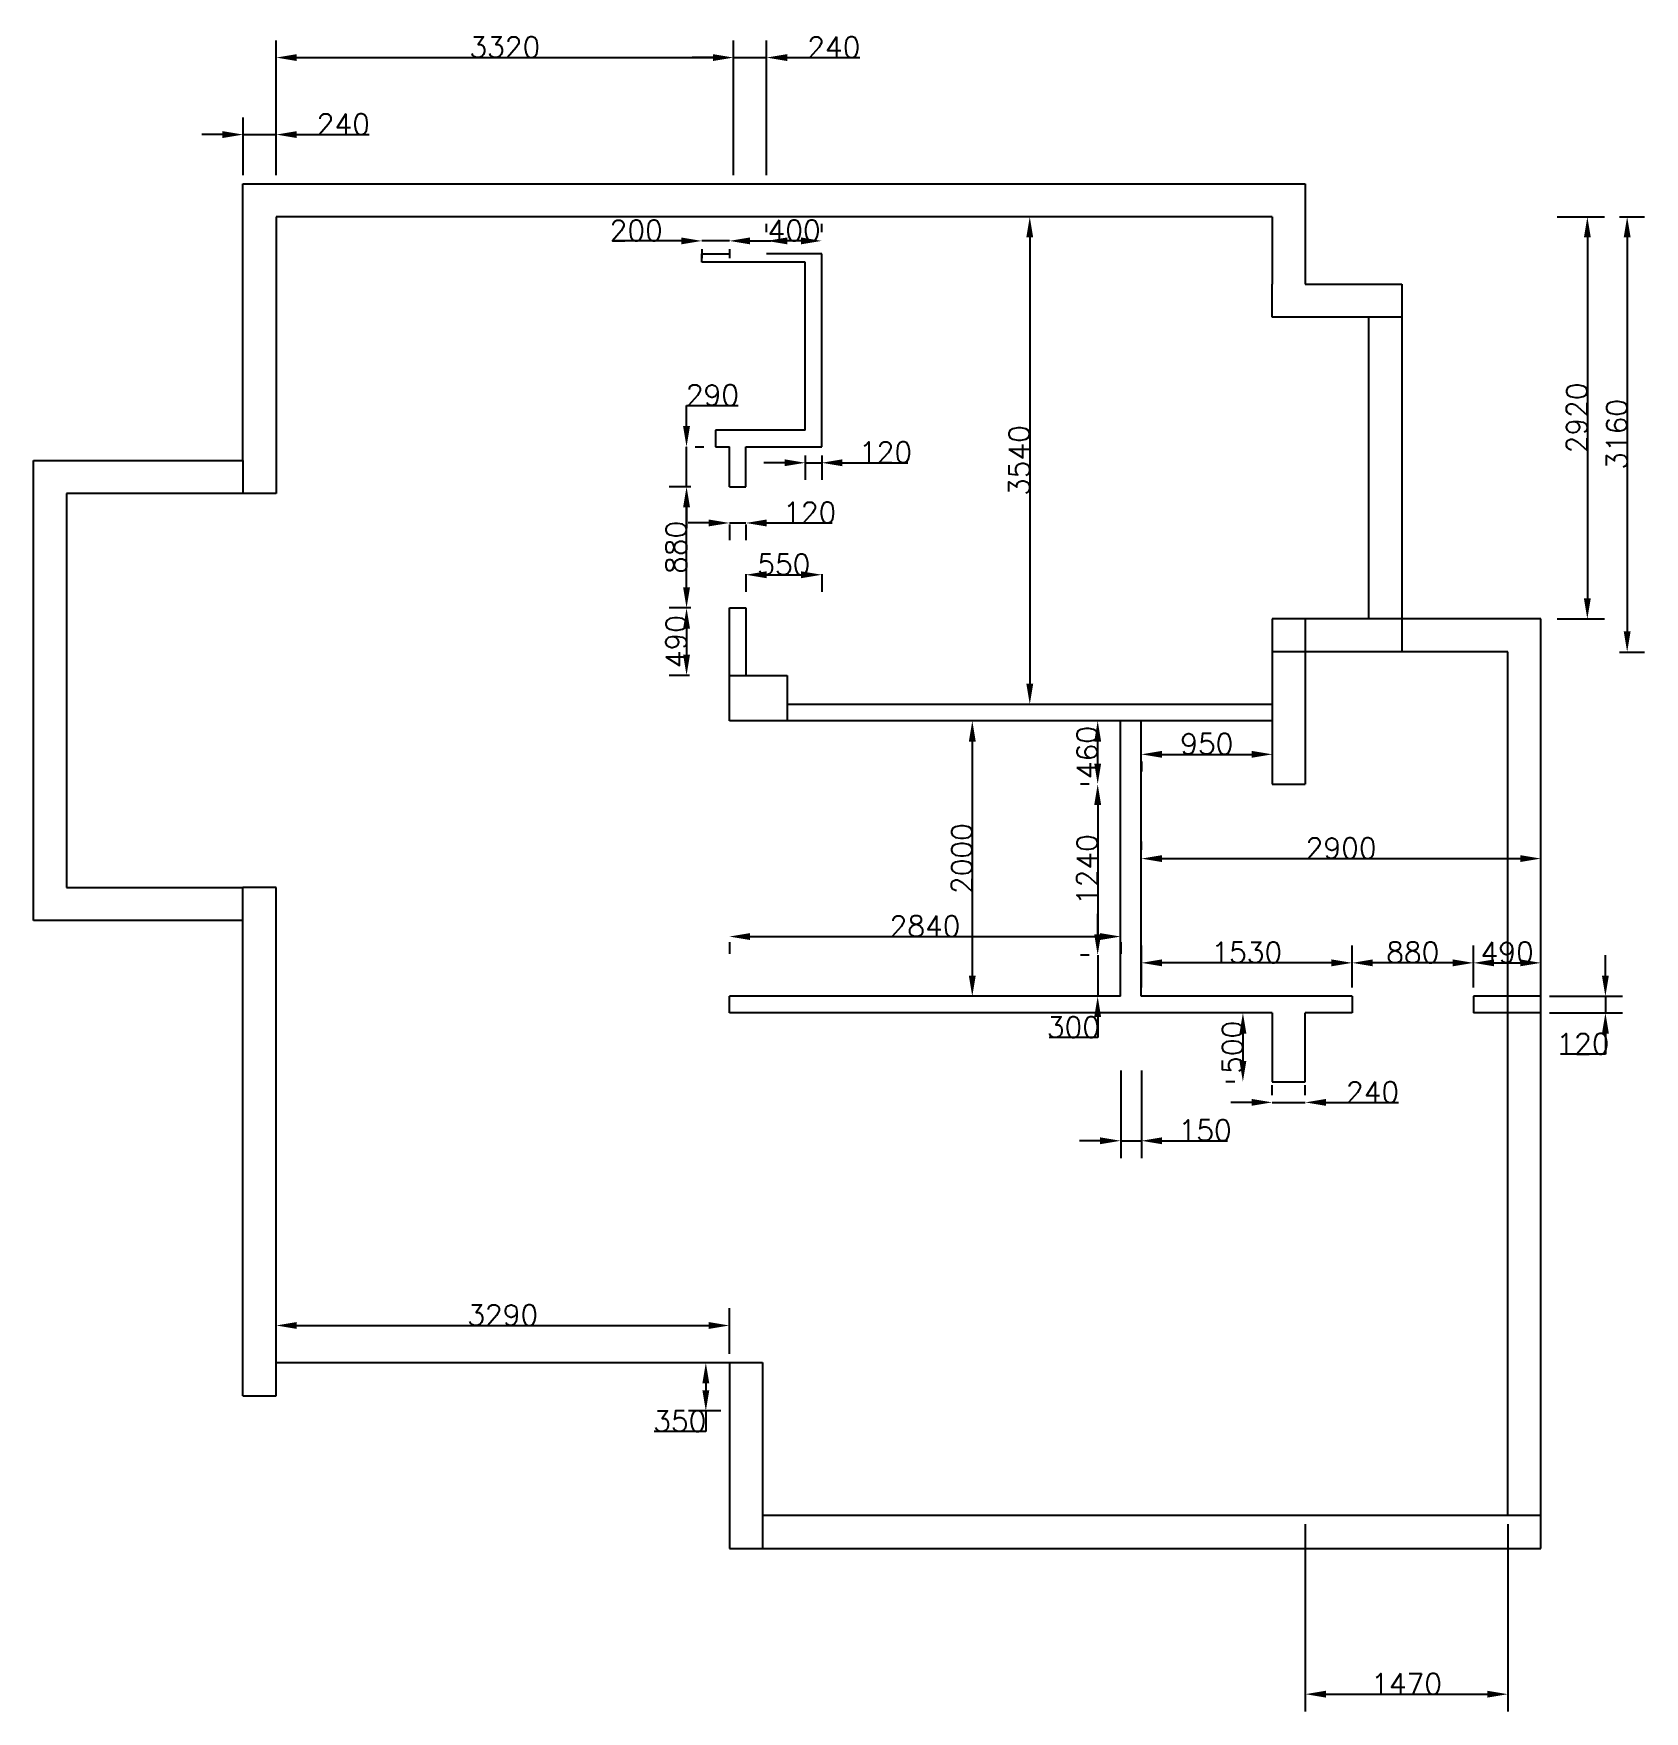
# Model space of a CAD drawing. Header units: millimetres. Extents: x -1050 to 10641, y -1929 to 10254.
import ezdxf

# ---------------------------------------------------------------- set-up
doc = ezdxf.new("R2010")
doc.units = ezdxf.units.MM
doc.styles.get("Standard").update_dxf_attribs({"font": 'txt', "bigfont": 'gbcbig.shx'})
doc.dimstyles.new('ISO-25', dxfattribs={"dimtxt": 150, "dimasz": 150, "dimexe": 125, "dimexo": 62.5, "dimtad": 1, "dimtoh": 1, "dimtxsty": 'Standard', "dimcen": 2.5, "dimadec": 0, "dimazin": 0, "dimtfac": 1, "dimtmove": 0, "dimatfit": 3, "dimfxl": 1, "dimarcsym": 0})

# ---------------------------------------------------------------- blocks, each defined once
blk = doc.blocks.new('*D2')
at = {"color": 0, "lineweight": -2}
for p, q in [((710, 666), (710, 998)), ((4000, 666), (4000, 998)), ((860, 873), (3850, 873))]:
    blk.add_line(p, q, dxfattribs=at)
at = {"color": 0}
for points in [[(860, 898), (860, 848), (710, 873)], [(3850, 898), (3850, 848), (4000, 873)]]:
    blk.add_solid(points, dxfattribs=at)
at = {"layer": 'Defpoints', "color": 0}
for p in [(4000, 873), (710, 603), (4000, 603)]:
    blk.add_point(p, dxfattribs=at)
at = {"color": 0, "insert": (2355, 949), "char_height": 150, "attachment_point": 5}
blk.add_mtext('3290', dxfattribs=at)
blk = doc.blocks.new('*D4')
at = {"color": 0, "lineweight": -2}
for p, q in [((3937, 603), (3704, 603)), ((3829, 453), (3829, 403)), ((3937, 253), (3704, 253)), ((3829, 253), (3829, 103)), ((3829, 103), (3453, 103))]:
    blk.add_line(p, q, dxfattribs=at)
at = {"color": 0}
for points in [[(3804, 453), (3854, 453), (3829, 603)], [(3804, 403), (3854, 403), (3829, 253)]]:
    blk.add_solid(points, dxfattribs=at)
at = {"layer": 'Defpoints', "color": 0}
for p in [(4000, 603), (3829, 253), (4000, 253)]:
    blk.add_point(p, dxfattribs=at)
at = {"color": 0, "insert": (3640, 179), "char_height": 150, "attachment_point": 5}
blk.add_mtext('350', dxfattribs=at)
blk = doc.blocks.new('*D16')
at = {"color": 0, "lineweight": -2}
for p, q in [((470, 9226), (470, 9645)), ((710, 9226), (710, 9645)), ((320, 9520), (170, 9520)), ((470, 9520), (710, 9520)), ((860, 9520), (1386, 9520))]:
    blk.add_line(p, q, dxfattribs=at)
at = {"color": 0}
for points in [[(320, 9545), (320, 9495), (470, 9520)], [(860, 9545), (860, 9495), (710, 9520)]]:
    blk.add_solid(points, dxfattribs=at)
at = {"layer": 'Defpoints', "color": 0}
for p in [(710, 9520), (470, 9163), (710, 9163)]:
    blk.add_point(p, dxfattribs=at)
at = {"color": 0, "insert": (1198, 9596), "char_height": 150, "attachment_point": 5}
blk.add_mtext('240', dxfattribs=at)
blk = doc.blocks.new('*D18')
at = {"color": 0, "lineweight": -2}
for p, q in [((710, 9226), (710, 10204)), ((4030, 9226), (4030, 10204)), ((860, 10079), (3880, 10079))]:
    blk.add_line(p, q, dxfattribs=at)
at = {"color": 0}
for points in [[(860, 10104), (860, 10054), (710, 10079)], [(3880, 10104), (3880, 10054), (4030, 10079)]]:
    blk.add_solid(points, dxfattribs=at)
at = {"layer": 'Defpoints', "color": 0}
for p in [(4030, 10079), (710, 9163), (4030, 9163)]:
    blk.add_point(p, dxfattribs=at)
at = {"color": 0, "insert": (2370, 10155), "char_height": 150, "attachment_point": 5}
blk.add_mtext('3320', dxfattribs=at)
blk = doc.blocks.new('*D19')
at = {"color": 0, "lineweight": -2}
for p, q in [((4030, 9226), (4030, 10204)), ((4270, 9226), (4270, 10204)), ((3880, 10079), (3730, 10079)), ((4030, 10079), (4270, 10079)), ((4420, 10079), (4946, 10079))]:
    blk.add_line(p, q, dxfattribs=at)
at = {"color": 0}
for points in [[(3880, 10104), (3880, 10054), (4030, 10079)], [(4420, 10104), (4420, 10054), (4270, 10079)]]:
    blk.add_solid(points, dxfattribs=at)
at = {"layer": 'Defpoints', "color": 0}
for p in [(4270, 10079), (4030, 9163), (4270, 9163)]:
    blk.add_point(p, dxfattribs=at)
at = {"color": 0, "insert": (4758, 10155), "char_height": 150, "attachment_point": 5}
blk.add_mtext('240', dxfattribs=at)
blk = doc.blocks.new('*D20')
at = {"color": 0, "lineweight": -2}
for p, q in [((10461, 8923), (10641, 8923)), ((10516, 8773), (10516, 5913)), ((10461, 5763), (10641, 5763))]:
    blk.add_line(p, q, dxfattribs=at)
at = {"color": 0}
for points in [[(10491, 8773), (10541, 8773), (10516, 8923)], [(10491, 5913), (10541, 5913), (10516, 5763)]]:
    blk.add_solid(points, dxfattribs=at)
at = {"layer": 'Defpoints', "color": 0}
for p in [(10399, 8923), (10399, 5763), (10516, 5763)]:
    blk.add_point(p, dxfattribs=at)
at = {"color": 0, "insert": (10441, 7343), "char_height": 150, "attachment_point": 5, "rotation": 90}
blk.add_mtext('3160', dxfattribs=at)
blk = doc.blocks.new('*D21')
at = {"color": 0, "lineweight": -2}
for p, q in [((10009, 8923), (10352, 8923)), ((10227, 8773), (10227, 6153)), ((10009, 6003), (10352, 6003))]:
    blk.add_line(p, q, dxfattribs=at)
at = {"color": 0}
for points in [[(10202, 8773), (10252, 8773), (10227, 8923)], [(10202, 6153), (10252, 6153), (10227, 6003)]]:
    blk.add_solid(points, dxfattribs=at)
at = {"layer": 'Defpoints', "color": 0}
for p in [(9946, 8923), (9946, 6003), (10227, 6003)]:
    blk.add_point(p, dxfattribs=at)
at = {"color": 0, "insert": (10151, 7463), "char_height": 150, "attachment_point": 5, "rotation": 90}
blk.add_mtext('2920', dxfattribs=at)
blk = doc.blocks.new('*D22')
at = {"color": 0, "lineweight": -2}
for p, q in [((8180, -569), (8180, -1929)), ((9650, -569), (9650, -1929)), ((8330, -1804), (9500, -1804))]:
    blk.add_line(p, q, dxfattribs=at)
at = {"color": 0}
for points in [[(8330, -1779), (8330, -1829), (8180, -1804)], [(9500, -1779), (9500, -1829), (9650, -1804)]]:
    blk.add_solid(points, dxfattribs=at)
at = {"layer": 'Defpoints', "color": 0}
for p in [(8180, -507), (9650, -507), (9650, -1804)]:
    blk.add_point(p, dxfattribs=at)
at = {"color": 0, "insert": (8915, -1729), "char_height": 150, "attachment_point": 5}
blk.add_mtext('1470', dxfattribs=at)
blk = doc.blocks.new('*D23')
at = {"color": 0, "lineweight": -2}
for p, q in [((10358, 3413), (10358, 3563)), ((9952, 3263), (10483, 3263)), ((10358, 3263), (10358, 3143)), ((9952, 3143), (10483, 3143)), ((10358, 2993), (10358, 2843)), ((10358, 2843), (10032, 2843))]:
    blk.add_line(p, q, dxfattribs=at)
at = {"color": 0}
for points in [[(10333, 3413), (10383, 3413), (10358, 3263)], [(10333, 2993), (10383, 2993), (10358, 3143)]]:
    blk.add_solid(points, dxfattribs=at)
at = {"layer": 'Defpoints', "color": 0}
for p in [(9890, 3263), (9890, 3143), (10358, 3143)]:
    blk.add_point(p, dxfattribs=at)
at = {"color": 0, "insert": (10195, 2919), "char_height": 150, "attachment_point": 5}
blk.add_mtext('120', dxfattribs=at)
blk = doc.blocks.new('*D24')
at = {"color": 0, "lineweight": -2}
for p, q in [((8520, 3326), (8520, 3631)), ((9400, 3326), (9400, 3631)), ((9250, 3506), (8670, 3506))]:
    blk.add_line(p, q, dxfattribs=at)
at = {"color": 0}
for points in [[(8670, 3531), (8670, 3481), (8520, 3506)], [(9250, 3531), (9250, 3481), (9400, 3506)]]:
    blk.add_solid(points, dxfattribs=at)
at = {"layer": 'Defpoints', "color": 0}
for p in [(8520, 3506), (8520, 3263), (9400, 3263)]:
    blk.add_point(p, dxfattribs=at)
at = {"color": 0, "insert": (8960, 3582), "char_height": 150, "attachment_point": 5}
blk.add_mtext('880', dxfattribs=at)
blk = doc.blocks.new('*D25')
at = {"color": 0, "lineweight": -2}
for p, q in [((6990, 3326), (6990, 3631)), ((8520, 3326), (8520, 3631)), ((8370, 3506), (7140, 3506))]:
    blk.add_line(p, q, dxfattribs=at)
at = {"color": 0}
for points in [[(7140, 3531), (7140, 3481), (6990, 3506)], [(8370, 3531), (8370, 3481), (8520, 3506)]]:
    blk.add_solid(points, dxfattribs=at)
at = {"layer": 'Defpoints', "color": 0}
for p in [(6990, 3506), (6990, 3263), (8520, 3263)]:
    blk.add_point(p, dxfattribs=at)
at = {"color": 0, "insert": (7755, 3582), "char_height": 150, "attachment_point": 5}
blk.add_mtext('1530', dxfattribs=at)
blk = doc.blocks.new('*D26')
at = {"color": 0, "lineweight": -2}
for p, q in [((9400, 3326), (9400, 3631)), ((9890, 3326), (9890, 3631)), ((9550, 3506), (9740, 3506))]:
    blk.add_line(p, q, dxfattribs=at)
at = {"color": 0}
for points in [[(9550, 3531), (9550, 3481), (9400, 3506)], [(9740, 3531), (9740, 3481), (9890, 3506)]]:
    blk.add_solid(points, dxfattribs=at)
at = {"layer": 'Defpoints', "color": 0}
for p in [(9890, 3506), (9400, 3263), (9890, 3263)]:
    blk.add_point(p, dxfattribs=at)
at = {"color": 0, "insert": (9645, 3582), "char_height": 150, "attachment_point": 5}
blk.add_mtext('490', dxfattribs=at)
blk = doc.blocks.new('*D28')
at = {"color": 0, "lineweight": -2}
for p, q in [((6990, 4326), (6990, 4388)), ((9890, 4326), (9890, 4388)), ((7140, 4263), (9740, 4263))]:
    blk.add_line(p, q, dxfattribs=at)
at = {"color": 0}
for points in [[(7140, 4288), (7140, 4238), (6990, 4263)], [(9740, 4288), (9740, 4238), (9890, 4263)]]:
    blk.add_solid(points, dxfattribs=at)
at = {"layer": 'Defpoints', "color": 0}
for p in [(6990, 4263), (9890, 4263), (9890, 4263)]:
    blk.add_point(p, dxfattribs=at)
at = {"color": 0, "insert": (8440, 4339), "char_height": 150, "attachment_point": 5}
blk.add_mtext('2900', dxfattribs=at)
blk = doc.blocks.new('*D31')
at = {"color": 0, "lineweight": -2}
for p, q in [((7140, 5020), (7790, 5020)), ((6990, 4967), (6990, 4895)), ((7940, 4967), (7940, 4895))]:
    blk.add_line(p, q, dxfattribs=at)
at = {"color": 0}
for points in [[(7140, 5045), (7140, 4995), (6990, 5020)], [(7790, 5045), (7790, 4995), (7940, 5020)]]:
    blk.add_solid(points, dxfattribs=at)
at = {"layer": 'Defpoints', "color": 0}
for p in [(6990, 5029), (7940, 5029), (7940, 5020)]:
    blk.add_point(p, dxfattribs=at)
at = {"color": 0, "insert": (7465, 5096), "char_height": 150, "attachment_point": 5}
blk.add_mtext('950', dxfattribs=at)
blk = doc.blocks.new('*D32')
at = {"color": 0, "lineweight": -2}
for p, q in [((7940, 2546), (7940, 2618)), ((8180, 2546), (8180, 2618)), ((7790, 2493), (7640, 2493)), ((7940, 2493), (8180, 2493)), ((8330, 2493), (8856, 2493))]:
    blk.add_line(p, q, dxfattribs=at)
at = {"color": 0}
for points in [[(7790, 2518), (7790, 2468), (7940, 2493)], [(8330, 2518), (8330, 2468), (8180, 2493)]]:
    blk.add_solid(points, dxfattribs=at)
at = {"layer": 'Defpoints', "color": 0}
for p in [(7940, 2483), (8180, 2493), (8180, 2483)]:
    blk.add_point(p, dxfattribs=at)
at = {"color": 0, "insert": (8668, 2568), "char_height": 150, "attachment_point": 5}
blk.add_mtext('240', dxfattribs=at)
blk = doc.blocks.new('*D33')
at = {"color": 0, "lineweight": -2}
for p, q in [((7669, 3143), (7602, 3143)), ((7727, 2993), (7727, 2793)), ((7669, 2643), (7602, 2643))]:
    blk.add_line(p, q, dxfattribs=at)
at = {"color": 0}
for points in [[(7702, 2993), (7752, 2993), (7727, 3143)], [(7702, 2793), (7752, 2793), (7727, 2643)]]:
    blk.add_solid(points, dxfattribs=at)
at = {"layer": 'Defpoints', "color": 0}
for p in [(7731, 3143), (7727, 2643), (7731, 2643)]:
    blk.add_point(p, dxfattribs=at)
at = {"color": 0, "insert": (7651, 2893), "char_height": 150, "attachment_point": 5, "rotation": 90}
blk.add_mtext('500', dxfattribs=at)
blk = doc.blocks.new('*D35')
at = {"color": 0, "lineweight": -2}
for p, q in [((6611, 4803), (6548, 4803)), ((6673, 4653), (6673, 3713)), ((6611, 3563), (6548, 3563))]:
    blk.add_line(p, q, dxfattribs=at)
at = {"color": 0}
for points in [[(6648, 4653), (6698, 4653), (6673, 4803)], [(6648, 3713), (6698, 3713), (6673, 3563)]]:
    blk.add_solid(points, dxfattribs=at)
at = {"layer": 'Defpoints', "color": 0}
for p in [(6673, 4803), (6673, 3563), (6673, 3563)]:
    blk.add_point(p, dxfattribs=at)
at = {"color": 0, "insert": (6597, 4183), "char_height": 150, "attachment_point": 5, "rotation": 90}
blk.add_mtext('1240', dxfattribs=at)
blk = doc.blocks.new('*D36')
at = {"color": 0, "lineweight": -2}
for p, q in [((6673, 3713), (6673, 3863)), ((6611, 3563), (6548, 3563)), ((6673, 3563), (6673, 3263)), ((6611, 3263), (6548, 3263)), ((6673, 3113), (6673, 2963)), ((6673, 2963), (6322, 2963))]:
    blk.add_line(p, q, dxfattribs=at)
at = {"color": 0}
for points in [[(6648, 3713), (6698, 3713), (6673, 3563)], [(6648, 3113), (6698, 3113), (6673, 3263)]]:
    blk.add_solid(points, dxfattribs=at)
at = {"layer": 'Defpoints', "color": 0}
for p in [(6673, 3563), (6673, 3263), (6673, 3263)]:
    blk.add_point(p, dxfattribs=at)
at = {"color": 0, "insert": (6497, 3039), "char_height": 150, "attachment_point": 5}
blk.add_mtext('300', dxfattribs=at)
blk = doc.blocks.new('*D37')
at = {"color": 0, "lineweight": -2}
for p, q in [((5907, 5263), (5638, 5263)), ((5763, 5113), (5763, 3413)), ((5787, 3263), (5638, 3263))]:
    blk.add_line(p, q, dxfattribs=at)
at = {"color": 0}
for points in [[(5738, 5113), (5788, 5113), (5763, 5263)], [(5738, 3413), (5788, 3413), (5763, 3263)]]:
    blk.add_solid(points, dxfattribs=at)
at = {"layer": 'Defpoints', "color": 0}
for p in [(5970, 5263), (5763, 3263), (5850, 3263)]:
    blk.add_point(p, dxfattribs=at)
at = {"color": 0, "insert": (5688, 4263), "char_height": 150, "attachment_point": 5, "rotation": 90}
blk.add_mtext('2000', dxfattribs=at)
blk = doc.blocks.new('*D38')
at = {"color": 0, "lineweight": -2}
for p, q in [((7877, 5263), (6548, 5263)), ((6673, 4953), (6673, 5113)), ((6611, 4803), (6548, 4803))]:
    blk.add_line(p, q, dxfattribs=at)
at = {"color": 0}
for points in [[(6648, 5113), (6698, 5113), (6673, 5263)], [(6648, 4953), (6698, 4953), (6673, 4803)]]:
    blk.add_solid(points, dxfattribs=at)
at = {"layer": 'Defpoints', "color": 0}
for p in [(6673, 5263), (7940, 5263), (6673, 4803)]:
    blk.add_point(p, dxfattribs=at)
at = {"color": 0, "insert": (6597, 5033), "char_height": 150, "attachment_point": 5, "rotation": 90}
blk.add_mtext('460', dxfattribs=at)
blk = doc.blocks.new('*D39')
at = {"color": 0, "lineweight": -2}
for p, q in [((4000, 3655), (4000, 3572)), ((4150, 3697), (6690, 3697)), ((6840, 3655), (6840, 3572))]:
    blk.add_line(p, q, dxfattribs=at)
at = {"color": 0}
for points in [[(4150, 3722), (4150, 3672), (4000, 3697)], [(6690, 3722), (6690, 3672), (6840, 3697)]]:
    blk.add_solid(points, dxfattribs=at)
at = {"layer": 'Defpoints', "color": 0}
for p in [(4000, 3718), (6840, 3718), (6840, 3697)]:
    blk.add_point(p, dxfattribs=at)
at = {"color": 0, "insert": (5420, 3773), "char_height": 150, "attachment_point": 5}
blk.add_mtext('2840', dxfattribs=at)
blk = doc.blocks.new('*D40')
at = {"color": 0, "lineweight": -2}
for p, q in [((6840, 2724), (6840, 2089)), ((6990, 2724), (6990, 2089)), ((6690, 2214), (6540, 2214)), ((6840, 2214), (6990, 2214)), ((7140, 2214), (7616, 2214))]:
    blk.add_line(p, q, dxfattribs=at)
at = {"color": 0}
for points in [[(6690, 2239), (6690, 2189), (6840, 2214)], [(7140, 2239), (7140, 2189), (6990, 2214)]]:
    blk.add_solid(points, dxfattribs=at)
at = {"layer": 'Defpoints', "color": 0}
for p in [(6840, 2787), (6990, 2787), (6990, 2214)]:
    blk.add_point(p, dxfattribs=at)
at = {"color": 0, "insert": (7453, 2290), "char_height": 150, "attachment_point": 5}
blk.add_mtext('150', dxfattribs=at)
blk = doc.blocks.new('*D41')
at = {"color": 0, "lineweight": -2}
for p, q in [((3710, 6083), (3564, 6083)), ((3689, 5933), (3689, 5743)), ((3710, 5593), (3564, 5593))]:
    blk.add_line(p, q, dxfattribs=at)
at = {"color": 0}
for points in [[(3664, 5933), (3714, 5933), (3689, 6083)], [(3664, 5743), (3714, 5743), (3689, 5593)]]:
    blk.add_solid(points, dxfattribs=at)
at = {"layer": 'Defpoints', "color": 0}
for p in [(3773, 6083), (3689, 5593), (3773, 5593)]:
    blk.add_point(p, dxfattribs=at)
at = {"color": 0, "insert": (3613, 5838), "char_height": 150, "attachment_point": 5, "rotation": 90}
blk.add_mtext('490', dxfattribs=at)
blk = doc.blocks.new('*D42')
at = {"color": 0, "lineweight": -2}
for p, q in [((3626, 6963), (3564, 6963)), ((3689, 6233), (3689, 6813)), ((3719, 6083), (3564, 6083))]:
    blk.add_line(p, q, dxfattribs=at)
at = {"color": 0}
for points in [[(3664, 6813), (3714, 6813), (3689, 6963)], [(3664, 6233), (3714, 6233), (3689, 6083)]]:
    blk.add_solid(points, dxfattribs=at)
at = {"layer": 'Defpoints', "color": 0}
for p in [(3689, 6963), (3689, 6963), (3781, 6083)]:
    blk.add_point(p, dxfattribs=at)
at = {"color": 0, "insert": (3613, 6523), "char_height": 150, "attachment_point": 5, "rotation": 90}
blk.add_mtext('880', dxfattribs=at)
blk = doc.blocks.new('*D43')
at = {"color": 0, "lineweight": -2}
for p, q in [((3689, 7403), (3689, 7553)), ((3689, 7553), (4064, 7553)), ((3689, 6963), (3689, 7253)), ((3751, 7253), (3814, 7253)), ((3719, 6963), (3564, 6963)), ((3689, 6813), (3689, 6663))]:
    blk.add_line(p, q, dxfattribs=at)
at = {"color": 0}
for points in [[(3664, 7403), (3714, 7403), (3689, 7253)], [(3664, 6813), (3714, 6813), (3689, 6963)]]:
    blk.add_solid(points, dxfattribs=at)
at = {"layer": 'Defpoints', "color": 0}
for p in [(3689, 7253), (3689, 7253), (3781, 6963)]:
    blk.add_point(p, dxfattribs=at)
at = {"color": 0, "insert": (3877, 7629), "char_height": 150, "attachment_point": 5}
blk.add_mtext('290', dxfattribs=at)
blk = doc.blocks.new('*D44')
at = {"color": 0, "lineweight": -2}
for p, q in [((3850, 6700), (3700, 6700)), ((4000, 6700), (4120, 6700)), ((4000, 6688), (4000, 6575)), ((4120, 6688), (4120, 6575)), ((4270, 6700), (4746, 6700))]:
    blk.add_line(p, q, dxfattribs=at)
at = {"color": 0}
for points in [[(3850, 6725), (3850, 6675), (4000, 6700)], [(4270, 6725), (4270, 6675), (4120, 6700)]]:
    blk.add_solid(points, dxfattribs=at)
at = {"layer": 'Defpoints', "color": 0}
for p in [(4000, 6750), (4120, 6750), (4120, 6700)]:
    blk.add_point(p, dxfattribs=at)
at = {"color": 0, "insert": (4583, 6776), "char_height": 150, "attachment_point": 5}
blk.add_mtext('120', dxfattribs=at)
blk = doc.blocks.new('*D45')
at = {"color": 0, "lineweight": -2}
for p, q in [((4120, 6328), (4120, 6199)), ((4270, 6324), (4520, 6324)), ((4670, 6328), (4670, 6199))]:
    blk.add_line(p, q, dxfattribs=at)
at = {"color": 0}
for points in [[(4270, 6349), (4270, 6299), (4120, 6324)], [(4520, 6349), (4520, 6299), (4670, 6324)]]:
    blk.add_solid(points, dxfattribs=at)
at = {"layer": 'Defpoints', "color": 0}
for p in [(4120, 6390), (4670, 6390), (4670, 6324)]:
    blk.add_point(p, dxfattribs=at)
at = {"color": 0, "insert": (4395, 6399), "char_height": 150, "attachment_point": 5}
blk.add_mtext('550', dxfattribs=at)
blk = doc.blocks.new('*D46')
at = {"color": 0, "lineweight": -2}
for p, q in [((4550, 7191), (4550, 7012)), ((4670, 7191), (4670, 7012)), ((4400, 7137), (4250, 7137)), ((4550, 7137), (4670, 7137)), ((4820, 7137), (5296, 7137))]:
    blk.add_line(p, q, dxfattribs=at)
at = {"color": 0}
for points in [[(4400, 7162), (4400, 7112), (4550, 7137)], [(4820, 7162), (4820, 7112), (4670, 7137)]]:
    blk.add_solid(points, dxfattribs=at)
at = {"layer": 'Defpoints', "color": 0}
for p in [(4550, 7253), (4670, 7253), (4550, 7137)]:
    blk.add_point(p, dxfattribs=at)
at = {"color": 0, "insert": (5133, 7213), "char_height": 150, "attachment_point": 5}
blk.add_mtext('120', dxfattribs=at)
blk = doc.blocks.new('*D47')
at = {"color": 0, "lineweight": -2}
for p, q in [((3650, 8748), (3148, 8748)), ((4000, 8748), (3800, 8748)), ((3800, 8689), (3800, 8623)), ((4000, 8689), (4000, 8623)), ((4150, 8748), (4300, 8748))]:
    blk.add_line(p, q, dxfattribs=at)
at = {"color": 0}
for points in [[(3650, 8773), (3650, 8723), (3800, 8748)], [(4150, 8773), (4150, 8723), (4000, 8748)]]:
    blk.add_solid(points, dxfattribs=at)
at = {"layer": 'Defpoints', "color": 0}
for p in [(3800, 8751), (3800, 8748), (4000, 8751)]:
    blk.add_point(p, dxfattribs=at)
at = {"color": 0, "insert": (3324, 8824), "char_height": 150, "attachment_point": 5}
blk.add_mtext('200', dxfattribs=at)
blk = doc.blocks.new('*D48')
at = {"color": 0, "lineweight": -2}
for p, q in [((4270, 8811), (4270, 8873)), ((4670, 8811), (4670, 8873)), ((4520, 8748), (4420, 8748))]:
    blk.add_line(p, q, dxfattribs=at)
at = {"color": 0}
for points in [[(4420, 8773), (4420, 8723), (4270, 8748)], [(4520, 8773), (4520, 8723), (4670, 8748)]]:
    blk.add_solid(points, dxfattribs=at)
at = {"layer": 'Defpoints', "color": 0}
for p in [(4270, 8748), (4270, 8748), (4670, 8748)]:
    blk.add_point(p, dxfattribs=at)
at = {"color": 0, "insert": (4470, 8824), "char_height": 150, "attachment_point": 5}
blk.add_mtext('400', dxfattribs=at)
blk = doc.blocks.new('*D49')
at = {"color": 0, "lineweight": -2}
for p, q in [((6242, 8923), (6055, 8923)), ((6180, 8773), (6180, 5533)), ((6242, 5383), (6055, 5383))]:
    blk.add_line(p, q, dxfattribs=at)
at = {"color": 0}
for points in [[(6155, 8773), (6205, 8773), (6180, 8923)], [(6155, 5533), (6205, 5533), (6180, 5383)]]:
    blk.add_solid(points, dxfattribs=at)
at = {"layer": 'Defpoints', "color": 0}
for p in [(6305, 8923), (6180, 5383), (6305, 5383)]:
    blk.add_point(p, dxfattribs=at)
at = {"color": 0, "insert": (6104, 7153), "char_height": 150, "attachment_point": 5, "rotation": 90}
blk.add_mtext('3540', dxfattribs=at)

msp = doc.modelspace()

# ---------------------------------------------------------------- linework, layer by layer
for p, q in [((469.722, 8923.133), (469.722, 9163.133)), ((469.722, 9163.133), (709.722, 9163.133)), ((709.722, 9163.133), (4029.722, 9163.133)), ((4029.722, 9163.133), (4269.722, 9163.133)), ((4269.722, 9163.133), (4479.722, 9163.133)), ((4479.722, 9163.133), (7939.722, 9163.133)), ((7939.722, 9163.133), (8179.722, 9163.133)), ((8179.722, 9163.133), (8179.722, 8923.133)), ((469.722, 7153.133), (469.722, 8923.133)), ((4549.722, 8923.133), (709.722, 8923.133)), ((709.722, 8923.133), (709.722, 7153.133)), ((4669.722, 8923.133), (4549.722, 8923.133)), ((7939.722, 8923.133), (4669.722, 8923.133)), ((7939.722, 8923.133), (7939.722, 8433.133)), ((8179.722, 8923.133), (8179.722, 8433.133)), ((3799.722, 8593.133), (3799.722, 8653.133)), ((3799.722, 8653.133), (3999.722, 8653.133)), ((4549.722, 8653.133), (4269.722, 8653.133)), ((4669.722, 8653.133), (4549.722, 8653.133)), ((4669.722, 8593.133), (4669.722, 8653.133)), ((4549.722, 8593.133), (3799.722, 8593.133)), ((4549.722, 7373.133), (4549.722, 8593.133)), ((4669.722, 7253.133), (4669.722, 8593.133)), ((7939.722, 8193.133), (7939.722, 8433.133)), ((8179.722, 8433.133), (8639.722, 8433.133)), ((8639.722, 8433.133), (8879.722, 8433.133)), ((8879.722, 8433.133), (8879.722, 8193.133)), ((8639.722, 8193.133), (7939.722, 8193.133)), ((8879.722, 8193.133), (8639.722, 8193.133)), ((8639.722, 8193.133), (8639.722, 6003.133)), ((8879.722, 8193.133), (8879.722, 6003.133)), ((4549.722, 7373.133), (3899.722, 7373.133)), ((3899.722, 7373.133), (3899.722, 7253.133)), ((3899.722, 7253.133), (3999.722, 7253.133)), ((3999.722, 6963.133), (3999.722, 7253.133)), ((4119.722, 6963.133), (4119.722, 7253.133)), ((4119.722, 7253.133), (4549.722, 7253.133)), ((4549.722, 7253.133), (4669.722, 7253.133)), ((-1050.278, 6913.133), (-1050.278, 7153.133)), ((-1050.278, 7153.133), (-810.278, 7153.133)), ((-810.278, 7153.133), (469.722, 7153.133)), ((469.722, 7153.133), (469.722, 6913.133)), ((709.722, 7153.133), (709.722, 6913.133)), ((3999.722, 6963.133), (4119.722, 6963.133)), ((-1050.278, 4053.133), (-1050.278, 6913.133)), ((469.722, 6913.133), (-810.278, 6913.133)), ((-810.278, 6913.133), (-810.278, 4053.133)), ((709.722, 6913.133), (469.722, 6913.133)), ((3999.722, 5593.133), (3999.722, 6083.133)), ((3999.722, 6083.133), (4119.722, 6083.133)), ((4119.722, 6083.133), (4119.722, 5593.133)), ((8179.722, 6003.133), (7939.722, 6003.133)), ((7939.722, 6003.133), (7939.722, 5763.133)), ((8879.722, 6003.133), (8179.722, 6003.133)), ((8179.722, 6003.133), (8179.722, 5763.133)), ((8879.722, 6003.133), (8879.722, 5763.133)), ((9889.722, 6003.133), (8879.722, 6003.133)), ((9889.722, 5263.133), (9889.722, 6003.133)), ((8179.722, 5763.133), (7939.722, 5763.133)), ((7939.722, 5763.133), (7939.722, 4803.133)), ((8879.722, 5763.133), (8179.722, 5763.133)), ((8179.722, 5763.133), (8179.722, 4803.133)), ((9649.722, 5763.133), (8879.722, 5763.133)), ((9649.722, -506.867), (9649.722, 5763.133)), ((3999.722, 5263.133), (3999.722, 5593.133)), ((3999.722, 5593.133), (4419.722, 5593.133)), ((4419.722, 5593.133), (4419.722, 5263.133)), ((4419.722, 5383.133), (7939.722, 5383.133)), ((7939.722, 5263.133), (3999.722, 5263.133)), ((6839.722, 4803.133), (6839.722, 5263.133)), ((6989.722, 3263.133), (6989.722, 5263.133)), ((9889.722, 3263.133), (9889.722, 5263.133)), ((6839.722, 3563.133), (6839.722, 4803.133)), ((7939.722, 4803.133), (8179.722, 4803.133)), ((-1050.278, 3813.133), (-1050.278, 4053.133)), ((-810.278, 4053.133), (469.722, 4053.133)), ((469.722, 3813.133), (469.722, 4053.133)), ((709.722, 4053.133), (469.722, 4053.133)), ((709.722, 3813.133), (709.722, 4053.133)), ((469.722, 3813.133), (-1050.278, 3813.133)), ((469.722, 603.133), (469.722, 3813.133)), ((709.722, 603.133), (709.722, 3813.133)), ((6839.722, 3263.133), (6839.722, 3563.133)), ((3999.722, 3143.133), (3999.722, 3263.133)), ((6839.722, 3263.133), (3999.722, 3263.133)), ((8519.722, 3263.133), (6989.722, 3263.133)), ((8519.722, 3263.133), (8519.722, 3143.133)), ((9889.722, 3263.133), (9399.722, 3263.133)), ((9399.722, 3263.133), (9399.722, 3143.133)), ((9889.722, 3143.133), (9889.722, 3263.133)), ((6989.722, 3143.133), (3999.722, 3143.133)), ((7939.722, 3143.133), (6989.722, 3143.133)), ((7939.722, 3143.133), (7939.722, 2643.133)), ((8519.722, 3143.133), (8179.722, 3143.133)), ((8179.722, 2643.133), (8179.722, 3143.133)), ((9889.722, 3143.133), (9399.722, 3143.133)), ((9889.722, -506.867), (9889.722, 3143.133)), ((7939.722, 2643.133), (8179.722, 2643.133)), ((469.722, 363.133), (469.722, 603.133)), ((709.722, 363.133), (709.722, 603.133)), ((709.722, 603.133), (3999.722, 603.133)), ((3999.722, 603.133), (4239.722, 603.133)), ((3999.722, 603.133), (3999.722, 253.133)), ((4239.722, 603.133), (4239.722, -746.867)), ((469.722, 363.133), (709.722, 363.133)), ((3999.722, 253.133), (3999.722, 13.133)), ((3999.722, 13.133), (3999.722, -746.867)), ((7939.722, -506.867), (4239.722, -506.867)), ((8179.722, -506.867), (7939.722, -506.867)), ((9649.722, -506.867), (8179.722, -506.867)), ((9889.722, -506.867), (9649.722, -506.867)), ((9889.722, -746.867), (9889.722, -506.867)), ((3999.722, -746.867), (4239.722, -746.867)), ((4239.722, -746.867), (7939.722, -746.867)), ((7939.722, -746.867), (8179.722, -746.867)), ((8179.722, -746.867), (9649.722, -746.867)), ((9649.722, -746.867), (9889.722, -746.867))]:
    msp.add_line(p, q)

# ---------------------------------------------------------------- dimensions: what is measured, and where the dimension line sits
for base, p1, p2, picture, middle in [((4029.722, 10079.453), (709.722, 9163.133), (4029.722, 9163.133), '*D18', (2369.722, 10155.078)), ((4269.722, 10079.453), (4029.722, 9163.133), (4269.722, 9163.133), '*D19', (4757.847, 10155.078)), ((709.722, 9520.125), (469.722, 9163.133), (709.722, 9163.133), '*D16', (1197.847, 9595.75)), ((3799.722, 8748.349), (3999.722, 8751.495), (3799.722, 8751.495), '*D47', (3324.097, 8823.974)), ((4269.722, 8748.349), (4669.722, 8748.349), (4269.722, 8748.349), '*D48', (4469.722, 8823.974)), ((4119.722, 6699.892), (3999.722, 6750.066), (4119.722, 6750.066), '*D44', (4582.847, 6775.517)), ((4669.722, 6323.581), (4119.722, 6390.481), (4669.722, 6390.481), '*D45', (4394.722, 6399.206)), ((7939.722, 5020.046), (6989.722, 5029.167), (7939.722, 5029.167), '*D31', (7464.722, 5095.671)), ((9889.722, 4263.133), (6989.722, 4263.133), (9889.722, 4263.133), '*D28', (8439.722, 4338.758)), ((6839.722, 3697.152), (3999.722, 3717.842), (6839.722, 3717.842), '*D39', (5419.722, 3772.777)), ((6989.722, 3506.195), (8519.722, 3263.133), (6989.722, 3263.133), '*D25', (7754.722, 3581.82)), ((8519.722, 3506.195), (9399.722, 3263.133), (8519.722, 3263.133), '*D24', (8959.722, 3581.82)), ((9889.722, 3506.195), (9399.722, 3263.133), (9889.722, 3263.133), '*D26', (9644.722, 3581.82)), ((6989.722, 2214.367), (6839.722, 2786.791), (6989.722, 2786.791), '*D40', (7452.847, 2289.992)), ((8179.722, 2492.52), (7939.722, 2483.399), (8179.722, 2483.399), '*D32', (8667.847, 2568.145)), ((3999.722, 872.946), (709.722, 603.133), (3999.722, 603.133), '*D2', (2354.722, 948.571)), ((9649.722, -1804.408), (8179.722, -506.867), (9649.722, -506.867), '*D22', (8914.722, -1728.783))]:
    dim = msp.add_linear_dim(base=base, p1=p1, p2=p2, dimstyle='ISO-25')
    dim.commit()
    dim.dimension.update_dxf_attribs({"geometry": picture, "text_midpoint": middle})
for base, p1, p2, picture, middle in [((6179.722, 5383.133), (6304.722, 8923.133), (6304.722, 5383.133), '*D49', (6104.097, 7153.133)), ((10227.027, 6003.133), (9946.371, 8923.133), (9946.371, 6003.133), '*D21', (10151.402, 7463.133)), ((10516.299, 5763.133), (10398.782, 8923.133), (10398.782, 5763.133), '*D20', (10440.674, 7343.133)), ((3688.672, 7253.133), (3781.23, 6963.133), (3688.672, 7253.133), '*D43', (3876.797, 7628.758)), ((3688.672, 6963.133), (3781.23, 6083.133), (3688.672, 6963.133), '*D42', (3613.047, 6523.133)), ((3688.672, 5593.133), (3772.862, 6083.133), (3772.862, 5593.133), '*D41', (3613.047, 5838.133)), ((5763.488, 3263.133), (5969.722, 5263.133), (5849.722, 3263.133), '*D37', (5687.863, 4263.133)), ((6673.114, 5263.133), (6673.114, 4803.133), (7939.722, 5263.133), '*D38', (6597.489, 5033.133)), ((6673.114, 3563.133), (6673.114, 4803.133), (6673.114, 3563.133), '*D35', (6597.489, 4183.133)), ((6673.114, 3263.133), (6673.114, 3563.133), (6673.114, 3263.133), '*D36', (6497.489, 3038.758)), ((10357.635, 3143.133), (9889.722, 3263.133), (9889.722, 3143.133), '*D23', (10194.51, 2918.758)), ((7726.927, 2643.133), (7731.491, 3143.133), (7731.491, 2643.133), '*D33', (7651.302, 2893.133)), ((3828.537, 253.133), (3999.722, 603.133), (3999.722, 253.133), '*D4', (3640.412, 178.758))]:
    dim = msp.add_linear_dim(base=base, p1=p1, p2=p2, angle=90, dimstyle='ISO-25')
    dim.commit()
    dim.dimension.update_dxf_attribs({"geometry": picture, "text_midpoint": middle})
dim = msp.add_linear_dim(base=(4549.722, 7137.19), p1=(4669.722, 7253.133), p2=(4549.722, 7253.133), dimstyle='ISO-25')
dim.commit()
dim.dimension.update_dxf_attribs({"geometry": '*D46', "text_midpoint": (5132.847, 7137.19), "dimtype": 160})

doc.saveas('drawing.dxf')
